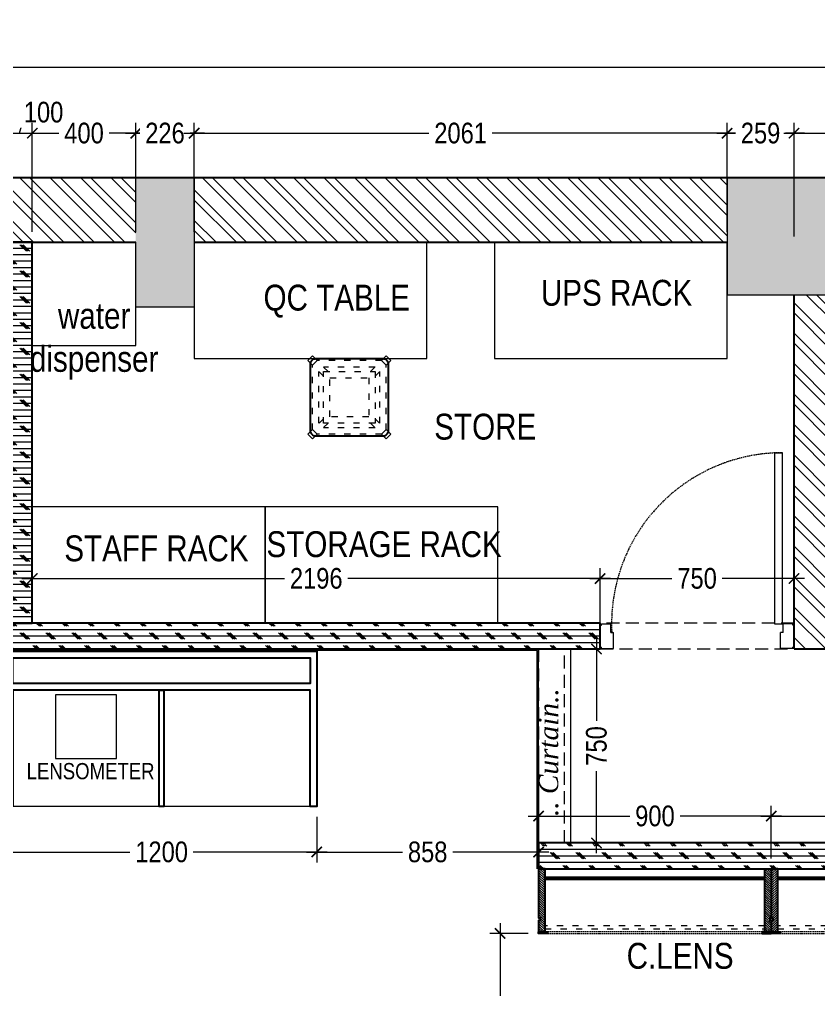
# Model space of a CAD drawing. Extents: x 8916 to 22657, y -1037022 to -1027677.
# Drawn here: x 17147 to 20238, y -1031429 to -1027677 of the extents above; entities that cross this region are included whole.
import ezdxf
from ezdxf.lldxf.tags import DXFTag

# ---------------------------------------------------------------- set-up
doc = ezdxf.new("R2010")
doc.units = 0
doc.header["$LTSCALE"] = 40
doc.header["$MEASUREMENT"] = 0
doc.header["$PDMODE"] = 3
for name, pattern in [('a_p6_plan_L18$0$HIDDEN', [0.375, 0.25, -0.125]), ('ACAD_ISO03W100', [30, 12, -18]), ('HIDDEN2', [0.1875, 0.125, -0.0625])]:
    doc.linetypes.add(name, pattern=pattern)
for name, color, linetype, lineweight in [('Column', 243, 'Continuous', 9), ('Column hatch', 8, 'Continuous', 9), ('curtain', 144, 'Continuous', 9), ('dimensions', 149, 'Continuous', 5), ('door', 36, 'Continuous', 15), ('Floor-Unit', 1, 'Continuous', 13), ('IM-ANNO-HATCH', 8, 'Continuous', 5), ('LENS_CURTAIN', 5, 'a_p6_plan_L18$0$HIDDEN', 9), ('LENS_HATCH_WALL', 251, 'Continuous', 5), ('LENS_PARTITION', 21, 'Continuous', 25), ('LENS_TEXT', 31, 'HIDDEN2', 5), ('LN-DIMENSION', 252, 'Continuous', 5), ('LN-ELEVATION-1', 81, 'Continuous', 25), ('LN-ELEVATION-3', 125, 'a_p6_plan_L18$0$HIDDEN', 18), ('LN-ELEVATION-4', 145, 'Continuous', 13), ('LN-ELEVATION-5', 167, 'Continuous', 5), ('LN-HATCH', 251, 'Continuous', 0), ('LN-TEXT', 255, 'Continuous', 0), ('Mirror', 4, 'Continuous', 15)]:
    doc.layers.add(name, color=color, linetype=linetype, lineweight=lineweight)
doc.layers.add('wall', color=5, linetype='Continuous')
doc.styles.get("Standard").update_dxf_attribs({"font": 'ARIALN.TTF'})
tags = doc.linetypes.add('DASHED2', pattern=[0.375, 0.25, -0.125]).pattern_tags.tags
tags[6:7] = [DXFTag(74, 4), DXFTag(75, 0), DXFTag(340, '0'), DXFTag(46, 1.0), DXFTag(50, 0.0), DXFTag(44, 0.0), DXFTag(45, 0.0)]
tags[4:5] = [DXFTag(74, 4), DXFTag(75, 0), DXFTag(340, '0'), DXFTag(46, 1.0), DXFTag(50, 0.0), DXFTag(44, 0.0), DXFTag(45, 0.0)]
doc.linetypes.add('ZIGZAG', pattern='A,0.0001,-0.2,[131,ltypeshp.shx,S=0.2,R=0,X=-0.2,Y=0],-0.4,[131,ltypeshp.shx,S=0.2,R=180,X=0.2,Y=0],-0.2', length=0.8001)
doc.dimstyles.new('Working', dxfattribs={"dimscale": 0.8, "dimtxt": 100, "dimasz": 50, "dimexe": 50, "dimexo": 50, "dimgap": 0, "dimtad": 0, "dimdec": 0, "dimzin": 0, "dimdsep": 46, "dimtxsty": 'Standard', "dimblk": 'ARCHTICK', "dimcen": 0, "dimdle": 50, "dimclrd": 250, "dimclre": 8, "dimclrt": 7, "dimadec": 0, "dimazin": 0, "dimtfac": 1, "dimtdec": 0, "dimtofl": 0, "dimtmove": 1, "dimatfit": 3, "dimfxl": 3, "dimtolj": 1, "dimlwd": 5, "dimlwe": 0, "dimarcsym": 0})
pattern_1 = [(90, (1028288.73, 9275.388), (-25, 9e-15), []), (225, (1028301.23, 9287.89), (50, -50), [35.355339, -35.355339]), (225, (1028301.23, 9294.14), (50, -50), [35.355339, -35.355339]), (225, (1028301.23, 9300.39), (50, -50), [35.355339, -35.355339])]
pattern_2 = [(45, (4208834.247, 1706614.74), (-4.4901280605, 4.4901280605), [])]
pattern_3 = [(45, (4209134.247, 1706614.74), (-4.4901280605, 4.4901280605), [])]

# ---------------------------------------------------------------- blocks, each defined once
blk = doc.blocks.new('*U25')
at = {"layer": 'door'}
for p, q in [((547491.5, 1778573.8), (547491.5, 1779235.3)), ((547522.8, 1779235.3), (547491.5, 1779235.3)), ((547522.8, 1779235.3), (547522.8, 1778573.8)), ((547447.3, 1778568.6), (547452.5, 1778568.6)), ((547447.3, 1778484.1), (547447.3, 1778568.6)), ((547452.5, 1778573.8), (547488.9, 1778573.8)), ((547452.5, 1778568.6), (547452.5, 1778573.8)), ((547488.9, 1778539.9), (547488.9, 1778573.8)), ((547522.8, 1778573.8), (547491.5, 1778573.8)), ((548192.1, 1778573.8), (548155.6, 1778573.8)), ((548155.6, 1778539.9), (548155.6, 1778573.8)), ((548192.1, 1778568.6), (548192.1, 1778573.8)), ((548197.3, 1778568.6), (548192.1, 1778568.6)), ((548197.3, 1778484.1), (548197.3, 1778568.6)), ((547488.9, 1778539.9), (547499.3, 1778539.9)), ((547499.3, 1778478.9), (547499.3, 1778539.9)), ((548145.2, 1778478.9), (548145.2, 1778539.9)), ((548155.6, 1778539.9), (548145.2, 1778539.9)), ((547447.3, 1778484.1), (547452.5, 1778484.1)), ((547452.5, 1778478.9), (547452.5, 1778484.1)), ((547452.5, 1778478.9), (547499.3, 1778478.9)), ((548192.1, 1778478.9), (548145.2, 1778478.9)), ((548192.1, 1778478.9), (548192.1, 1778484.1)), ((548197.3, 1778484.1), (548192.1, 1778484.1))]:
    blk.add_line(p, q, dxfattribs=at)
at = {"layer": 'door', "color": 7, "linetype": 'HIDDEN2', "extrusion": (0, 0, -1)}
blk.add_ellipse((547491.5, 1778573.8), major_axis=(661.5, 0), ratio=1, start_param=-1.570791, end_param=0.051209, dxfattribs=at)
blk = doc.blocks.new('sfeqwef')
at = {"layer": 'Column hatch'}
h = blk.add_hatch(color=256, dxfattribs=at)
h.dxf.hatch_style = 1
h.paths.add_polyline_path([(-4033, -10609), (-4033, -10590), (-4683, -10590), (-4683, -10609)])
h.paths.add_polyline_path([(-4033, -11090), (-4033, -10609), (-4683, -10609), (-4683, -11090)])
h.paths.add_polyline_path([(0, -11249), (0, -10609), (-453, -10609), (-453, -10868), (-453, -11249)])
h.paths.add_polyline_path([(0, -8548), (0, -8322), (-500, -8322), (-500, -8548)])
h.paths.add_polyline_path([(-4216.5, -8546), (-4216.5, -8322), (-4516.5, -8322), (-4516.5, -8546)])
h.paths.add_polyline_path([(-7593, -11090), (-7593, -10590), (-8233, -10590), (-8233, -11090)])
at = {"layer": 'IM-ANNO-HATCH'}
h = blk.add_hatch(dxfattribs=at)
h.set_pattern_fill('CORK', color=256, scale=200, angle=90)
h.set_pattern_definition(pattern_1)
h.paths.add_polyline_path([(-1723, -7822), (-1823, -7822), (-1823, -10118), (-1723, -10118)])
h = blk.add_hatch(dxfattribs=at)
h.set_pattern_fill('CORK', color=256, scale=200, angle=90)
h.set_pattern_definition(pattern_1)
h.paths.add_polyline_path([(-1723, -7922), (-250, -7922), (-250, -7822), (-1723, -7822)])
h = blk.add_hatch(dxfattribs=at)
h.set_pattern_fill('CORK', color=256, scale=200, angle=90)
h.set_pattern_definition(pattern_1)
h.paths.add_polyline_path([(-2673, -12530), (-2573, -12530), (-2573, -9880), (-2673, -9880)])
at = {"layer": 'LENS_HATCH_WALL', "ltscale": 12}
h = blk.add_hatch(dxfattribs=at)
h.set_pattern_fill('ANSI32', color=256, scale=222, style=0)
h.set_pattern_definition([(45, (-26297894.82, 1620009.82), (-58.86663953, 58.86663953), []), (45, (-26297855.57, 1620009.82), (-58.86663953, 58.86663953), [])])
h.paths.add_polyline_path([(0, -12780), (0, -11249), (-250, -11249), (-250, -12530), (-8233, -12530), (-8233, -12780)])
h.paths.add_polyline_path([(-453, -11018), (-453, -10868), (-1823, -10868), (-1823, -11090), (-1673, -11090), (-1673, -11018)])
h.paths.add_polyline_path([(-1673, -11771), (-1673, -11090), (-1823, -11090), (-1823, -11771)])
h.paths.add_polyline_path([(0, -10609), (0, -8548), (-250, -8548), (-250, -10609)])
h.paths.add_polyline_path([(0, -8322), (0, -469), (-250, -469), (-250, -6707), (-250, -8322)])
h.paths.add_polyline_path([(-471, -250), (-471, 0), (-4033, 0), (-4033, -250)])
h.paths.add_polyline_path([(-4683, -250), (-4683, 0), (-7574, 0), (-7574, -250)])
h.paths.add_polyline_path([(-8083, -2517), (-8083, -469), (-8233, -469), (-8233, -2517)])
at = {"layer": 'Column'}
for p, q in [((-500, -8322), (-500, -8548)), ((0, -8548), (-500, -8548)), ((0, -10609), (-453, -10609)), ((-453, -10609), (-453, -10868)), ((-453, -10868), (-453, -11249))]:
    blk.add_line(p, q, dxfattribs=at)
at = {"layer": 'LENS_CURTAIN', "ltscale": 5}
for points in [[(-1823, -9880), (-2573, -9880), (-2573, -9980), (-1823, -9980)], [(-1823, -10118), (-1823, -10868), (-1723, -10868), (-1723, -10118)]]:
    blk.add_lwpolyline(points, close=True, dxfattribs=at)
at = {"layer": 'LENS_PARTITION'}
for points in [[(-1723, -7822), (-1823, -7822), (-1823, -10118), (-1723, -10118)], [(-1723, -7922), (-250, -7922), (-250, -7822), (-1723, -7822)], [(-2673, -12530), (-2573, -12530), (-2573, -9880), (-2673, -9880)]]:
    blk.add_lwpolyline(points, close=True, dxfattribs=at)
at = {"layer": 'Mirror', "lineweight": 0}
for points in [[(-2673, -9874), (-1829, -9874), (-1829, -7822)], [(-2673, -9880), (-1823, -9880), (-1823, -7822)]]:
    blk.add_lwpolyline(points, dxfattribs=at)
at = {"layer": 'wall', "color": 1}
for p, q in [((0, 0), (0, -12780)), ((-250, -6707), (-250, -8322)), ((-250, -8548), (-250, -10609)), ((-1823, -10868), (-1823, -11771)), ((-1823, -10868), (-453, -10868))]:
    blk.add_line(p, q, dxfattribs=at)
at = {"layer": 'door', "xscale": -0.9999999999999998, "rotation": 270}
blk.add_blockref('*U25', (-1780299.4, -558315.3), dxfattribs=at)
blk = doc.blocks.new('dfbdfhq')
at = {"layer": 'LN-HATCH', "ltscale": 0.5}
h = blk.add_hatch(dxfattribs=at)
h.set_pattern_fill('ANSI31', color=256, scale=50)
h.paths.add_polyline_path([(-911.8, 0), (-911.8, -190), (-905.8, -190), (-905.8, -200), (-911.8, -200), (-911.8, -244), (-886.8, -244), (-886.8, 0)])
h = blk.add_hatch(dxfattribs=at)
h.set_pattern_fill('ANSI31', color=256, scale=2)
h.set_pattern_definition(pattern_2)
h.paths.add_polyline_path([(-11.8, 0), (-11.8, -190), (-17.8, -190), (-17.8, -200), (-11.8, -200), (-11.8, -244), (-36.8, -244), (-36.8, 0)])
h = blk.add_hatch(dxfattribs=at)
h.set_pattern_fill('ANSI31', color=256, scale=2)
h.set_pattern_definition(pattern_3)
h.paths.add_polyline_path([(-36.8, -40), (-886.8, -40), (-886.8, -34), (-36.8, -34)])
h = blk.add_hatch(dxfattribs=at)
h.set_pattern_fill('ANSI31', color=256, scale=2)
h.set_pattern_definition(pattern_3)
h.paths.add_polyline_path([(-876.8, -244), (-876.8, -250), (-911.8, -250), (-911.8, -244)])
h = blk.add_hatch(dxfattribs=at)
h.set_pattern_fill('ANSI31', color=256, scale=2)
h.set_pattern_definition(pattern_2)
h.paths.add_polyline_path([(-46.8, -244), (-46.8, -250), (-11.8, -250), (-11.8, -244)])
at = {"layer": 'LN-ELEVATION-1', "ltscale": 0.5}
for points in [[(-911.8, 0), (-911.8, -190), (-905.8, -190), (-905.8, -200), (-911.8, -200), (-911.8, -244), (-886.8, -244), (-886.8, 0)], [(-11.8, 0), (-11.8, -190), (-17.8, -190), (-17.8, -200), (-11.8, -200), (-11.8, -244), (-36.8, -244), (-36.8, 0)], [(-36.8, -40), (-886.8, -40), (-886.8, -34), (-36.8, -34)], [(-876.8, -244), (-876.8, -250), (-911.8, -250), (-911.8, -244)], [(-46.8, -244), (-46.8, -250), (-11.8, -250), (-11.8, -244)]]:
    blk.add_lwpolyline(points, close=True, dxfattribs=at)
at = {"layer": 'LN-ELEVATION-3', "ltscale": 0.5}
for p, q in [((-886.8, 0), (-36.8, 0)), ((-876.8, -244), (-46.8, -244)), ((-46.8, -250), (-876.8, -250))]:
    blk.add_line(p, q, dxfattribs=at)
at = {"layer": 'LN-ELEVATION-4', "linetype": 'ACAD_ISO03W100', "ltscale": 0.05}
blk.add_lwpolyline([(-886.8, -220), (-36.8, -220), (-36.8, -232), (-886.8, -232)], close=True, dxfattribs=at)
blk = doc.blocks.new('R-Table-1200')
at = {"layer": 'LN-DIMENSION', "ltscale": 0.5}
blk.add_lwpolyline([(-9, -600), (-575, -600), (-575, -150), (-9, -150)], close=True, dxfattribs=at)
at = {"layer": 'LN-ELEVATION-1'}
blk.add_lwpolyline([(-575, -600), (-600, -600), (-600, 0), (600, 0), (600, -600), (575, -600), (575, -150), (-575, -150)], close=True, dxfattribs=at)
at = {"layer": 'LN-ELEVATION-1', "ltscale": 0.5}
for points in [[(-575, -25), (575, -25), (575, -125), (-575, -125)], [(-9, -150), (9, -150), (9, -600), (-9, -600)]]:
    blk.add_lwpolyline(points, close=True, dxfattribs=at)
at = {"layer": 'LN-ELEVATION-5', "ltscale": 0.5}
blk.add_lwpolyline([(575, -600), (-575, -600)], dxfattribs=at)
blk = doc.blocks.new('GFHFD')
at = {"layer": 'LN-HATCH', "ltscale": 0.5}
h = blk.add_hatch(dxfattribs=at)
h.set_pattern_fill('ANSI31', color=256, scale=2)
h.set_pattern_definition([(45, (4097187.331, 1708800.267), (-4.4901280605, 4.4901280605), [])])
h.paths.add_polyline_path([(792.1, 220), (792.1, 30), (786.1, 30), (786.1, 20), (792.1, 20), (792.1, -24), (767.1, -24), (767.1, 220)])
h.paths.add_polyline_path([(-382.9, 180), (767.1, 180), (767.1, 186), (-382.9, 186)])
h.paths.add_polyline_path([(757.1, -24), (757.1, -30), (792.1, -30), (792.1, -24)])
h.paths.add_polyline_path([(-407.9, 220), (-407.9, 30), (-401.9, 30), (-401.9, 20), (-407.9, 20), (-407.9, -24), (-382.9, -24), (-382.9, 220)])
h.paths.add_polyline_path([(-372.9, -24), (-372.9, -30), (-407.9, -30), (-407.9, -24)])
at = {"layer": 'LN-ELEVATION-1', "ltscale": 0.5}
for points in [[(-407.9, 220), (-407.9, 30), (-401.9, 30), (-401.9, 20), (-407.9, 20), (-407.9, -24), (-382.9, -24), (-382.9, 220)], [(792.1, 220), (792.1, 30), (786.1, 30), (786.1, 20), (792.1, 20), (792.1, -24), (767.1, -24), (767.1, 220)], [(-382.9, 180), (767.1, 180), (767.1, 186), (-382.9, 186)], [(-372.9, -24), (-372.9, -30), (-407.9, -30), (-407.9, -24)], [(757.1, -24), (757.1, -30), (792.1, -30), (792.1, -24)]]:
    blk.add_lwpolyline(points, close=True, dxfattribs=at)
at = {"layer": 'LN-ELEVATION-3', "ltscale": 0.5}
for p, q in [((767.1, 220), (-382.9, 220)), ((757.1, -24), (-372.9, -24)), ((-372.9, -30), (757.1, -30))]:
    blk.add_line(p, q, dxfattribs=at)
at = {"layer": 'LN-ELEVATION-4', "linetype": 'ACAD_ISO03W100', "ltscale": 0.05}
blk.add_lwpolyline([(767.1, 0), (-382.9, 0), (-382.9, -12), (767.1, -12)], close=True, dxfattribs=at)
blk = doc.blocks.new('DFGHTHRTWE')
at = {"layer": 'LN-ELEVATION-1', "ltscale": 0.5}
blk.add_lwpolyline([(130, -225), (-130, -225, -0.414214), (-150, -205), (-150, 55, -0.414214), (-130, 75), (130, 75, -0.414214), (150, 55), (150, -205, -0.414214)], format="xyb", close=True, dxfattribs=at)
at = {"layer": 'LN-ELEVATION-3', "linetype": 'ACAD_ISO03W100', "ltscale": 0.05}
for p, q in [((-100, 7.3), (-142.4, 49.7)), ((-142.4, -199.7), (-142.4, 49.7)), ((-82.3, 25), (-124.7, 67.4)), ((124.7, 67.4), (-124.7, 67.4)), ((99.7, 42.4), (-99.7, 42.4)), ((82.3, 25), (124.7, 67.4)), ((100, 7.3), (142.4, 49.7)), ((142.4, -199.7), (142.4, 49.7)), ((-117.4, -174.7), (-117.4, 24.7)), ((117.4, -174.7), (117.4, 24.7)), ((-100, -157.3), (-142.4, -199.7)), ((-82.3, -175), (-124.7, -217.4)), ((82.3, -175), (124.7, -217.4)), ((100, -157.3), (142.4, -199.7)), ((124.7, -217.4), (-124.7, -217.4)), ((99.7, -192.4), (-99.7, -192.4))]:
    blk.add_line(p, q, dxfattribs=at)
for points in [[(-132.2, 74.9), (-124.7, 67.4), (-142.4, 49.7), (-149.9, 57.2)], [(132.2, 74.9), (124.7, 67.4), (142.4, 49.7), (149.9, 57.2)], [(-132.2, -224.9), (-124.7, -217.4), (-142.4, -199.7), (-149.9, -207.2)], [(132.2, -224.9), (124.7, -217.4), (142.4, -199.7), (149.9, -207.2)]]:
    blk.add_lwpolyline(points, dxfattribs=at)
for points in [[(100, -175), (-100, -175), (-100, 25), (100, 25)], [(75, -150), (-75, -150), (-75, 0), (75, 0)]]:
    blk.add_lwpolyline(points, close=True, dxfattribs=at)
at = {"layer": 'LN-ELEVATION-5', "ltscale": 0.5}
for points in [[(-149.9, 57.2), (-160.1, 67.4), (-142.4, 85.1), (-132.2, 74.9)], [(149.9, 57.2), (160.1, 67.4), (142.4, 85.1), (132.2, 74.9)], [(-149.9, -207.2), (-160.1, -217.4), (-142.4, -235.1), (-132.2, -224.9)], [(149.9, -207.2), (160.1, -217.4), (142.4, -235.1), (132.2, -224.9)]]:
    blk.add_lwpolyline(points, dxfattribs=at)
blk = doc.blocks.new('_ArchTick')
at = {"const_width": 0.15}
blk.add_lwpolyline([(-0.5, -0.5), (0.5, 0.5)], dxfattribs=at)
blk = doc.blocks.new('*D39')
at = {"layer": 'Defpoints', "color": 0, "ltscale": 50, "transparency": 16777216}
for p in [(17197.4, -1028117), (17097.4, -1028538.7), (17197.4, -1028538.7)]:
    blk.add_point(p, dxfattribs=at)
at = {"layer": 'dimensions', "color": 250, "linetype": 'DASHED2', "lineweight": 5, "ltscale": 50, "transparency": 16777216}
for p, q in [((17147.4, -1028117), (17171.6, -1028036.1)), ((17057.4, -1028117), (17237.4, -1028117))]:
    blk.add_line(p, q, dxfattribs=at)
at = {"layer": 'dimensions', "color": 8, "linetype": 'DASHED2', "lineweight": 0, "ltscale": 50, "transparency": 16777216}
for p, q in [((17097.4, -1028498.7), (17097.4, -1028077)), ((17197.4, -1028498.7), (17197.4, -1028077))]:
    blk.add_line(p, q, dxfattribs=at)
at = {"layer": 'dimensions', "color": 250, "lineweight": 5, "ltscale": 50, "transparency": 16777216, "xscale": 40, "yscale": 40, "zscale": 40, "rotation": 180}
blk.add_blockref('_ArchTick', (17097.4, -1028117), dxfattribs=at)
at = {"layer": 'dimensions', "color": 7, "ltscale": 50, "transparency": 16777216, "insert": (17240.9, -1028036.1), "char_height": 80, "attachment_point": 5, "bg_fill": 3, "box_fill_scale": 1.25, "bg_fill_color": 9, "bg_fill_true_color": 13158600, "bg_fill_transparency": 0}
blk.add_mtext('\\A1;100', dxfattribs=at)
at = {"layer": 'dimensions', "color": 250, "lineweight": 5, "ltscale": 50, "transparency": 16777216, "xscale": 40, "yscale": 40, "zscale": 40}
blk.add_blockref('_ArchTick', (17197.4, -1028117), dxfattribs=at)
blk = doc.blocks.new('*D40')
at = {"layer": 'Defpoints', "color": 0, "ltscale": 50, "transparency": 16777216}
for p in [(17597.4, -1028117), (17197.4, -1028538.7), (17597.4, -1028538.7)]:
    blk.add_point(p, dxfattribs=at)
at = {"layer": 'dimensions', "color": 8, "linetype": 'DASHED2', "lineweight": 0, "ltscale": 50, "transparency": 16777216}
for p, q in [((17197.4, -1028498.7), (17197.4, -1028077)), ((17597.4, -1028498.7), (17597.4, -1028077))]:
    blk.add_line(p, q, dxfattribs=at)
at = {"layer": 'dimensions', "color": 250, "linetype": 'DASHED2', "lineweight": 5, "ltscale": 50, "transparency": 16777216}
for p, q in [((17157.4, -1028117), (17323.7, -1028117)), ((17637.4, -1028117), (17471.1, -1028117))]:
    blk.add_line(p, q, dxfattribs=at)
at = {"layer": 'dimensions', "color": 250, "lineweight": 5, "ltscale": 50, "transparency": 16777216, "xscale": 40, "yscale": 40, "zscale": 40, "rotation": 180}
blk.add_blockref('_ArchTick', (17197.4, -1028117), dxfattribs=at)
at = {"layer": 'dimensions', "color": 250, "lineweight": 5, "ltscale": 50, "transparency": 16777216, "xscale": 40, "yscale": 40, "zscale": 40}
blk.add_blockref('_ArchTick', (17597.4, -1028117), dxfattribs=at)
at = {"layer": 'dimensions', "color": 7, "ltscale": 50, "transparency": 16777216, "insert": (17397.4, -1028117), "char_height": 80, "attachment_point": 5, "bg_fill": 3, "box_fill_scale": 1.25, "bg_fill_color": 9, "bg_fill_true_color": 13158600, "bg_fill_transparency": 0}
blk.add_mtext('\\A1;400', dxfattribs=at)
blk = doc.blocks.new('*D41')
at = {"layer": 'Defpoints', "color": 0, "ltscale": 50, "transparency": 16777216}
for p in [(17597.4, -1028538.7), (17823.4, -1028538.7)]:
    blk.add_point(p, dxfattribs=at)
at = {"layer": 'dimensions', "color": 8, "linetype": 'DASHED2', "lineweight": 0, "ltscale": 50, "transparency": 16777216}
for p, q in [((17597.4, -1028498.7), (17597.4, -1028077)), ((17823.4, -1028498.7), (17823.4, -1028077))]:
    blk.add_line(p, q, dxfattribs=at)
at = {"layer": 'dimensions', "color": 250, "linetype": 'DASHED2', "lineweight": 5, "ltscale": 50, "transparency": 16777216}
for p, q in [((17557.4, -1028117), (17637.4, -1028117)), ((17863.4, -1028117), (17783.4, -1028117))]:
    blk.add_line(p, q, dxfattribs=at)
at = {"layer": 'dimensions', "color": 250, "lineweight": 5, "ltscale": 50, "transparency": 16777216, "xscale": 40, "yscale": 40, "zscale": 40, "rotation": 180}
blk.add_blockref('_ArchTick', (17597.4, -1028117), dxfattribs=at)
at = {"layer": 'dimensions', "color": 250, "lineweight": 5, "ltscale": 50, "transparency": 16777216, "xscale": 40, "yscale": 40, "zscale": 40}
blk.add_blockref('_ArchTick', (17823.4, -1028117), dxfattribs=at)
at = {"layer": 'dimensions', "color": 7, "ltscale": 50, "transparency": 16777216, "insert": (17710.4, -1028117), "char_height": 80, "attachment_point": 5, "bg_fill": 3, "box_fill_scale": 1.25, "bg_fill_color": 9, "bg_fill_true_color": 13158600, "bg_fill_transparency": 0}
blk.add_mtext('\\A1;226', dxfattribs=at)
at = {"layer": 'Defpoints', "color": 0, "ltscale": 50, "transparency": 16777216}
blk.add_point((17823.4, -1028117), dxfattribs=at)
blk = doc.blocks.new('*D42')
at = {"layer": 'Defpoints', "color": 0, "ltscale": 50, "transparency": 16777216}
for p in [(19884.4, -1028117), (17823.4, -1028538.7), (19884.4, -1028538.7)]:
    blk.add_point(p, dxfattribs=at)
at = {"layer": 'dimensions', "color": 8, "linetype": 'DASHED2', "lineweight": 0, "ltscale": 50, "transparency": 16777216}
for p, q in [((17823.4, -1028498.7), (17823.4, -1028077)), ((19884.4, -1028498.7), (19884.4, -1028077))]:
    blk.add_line(p, q, dxfattribs=at)
at = {"layer": 'dimensions', "color": 250, "linetype": 'DASHED2', "lineweight": 5, "ltscale": 50, "transparency": 16777216}
for p, q in [((17783.4, -1028117), (18761.7, -1028117)), ((19924.4, -1028117), (18946.1, -1028117))]:
    blk.add_line(p, q, dxfattribs=at)
at = {"layer": 'dimensions', "color": 250, "lineweight": 5, "ltscale": 50, "transparency": 16777216, "xscale": 40, "yscale": 40, "zscale": 40, "rotation": 180}
blk.add_blockref('_ArchTick', (17823.4, -1028117), dxfattribs=at)
at = {"layer": 'dimensions', "color": 250, "lineweight": 5, "ltscale": 50, "transparency": 16777216, "xscale": 40, "yscale": 40, "zscale": 40}
blk.add_blockref('_ArchTick', (19884.4, -1028117), dxfattribs=at)
at = {"layer": 'dimensions', "color": 7, "ltscale": 50, "transparency": 16777216, "insert": (18853.9, -1028117), "char_height": 80, "attachment_point": 5, "bg_fill": 3, "box_fill_scale": 1.25, "bg_fill_color": 9, "bg_fill_true_color": 13158600, "bg_fill_transparency": 0}
blk.add_mtext('\\A1;2061', dxfattribs=at)
blk = doc.blocks.new('*D43')
at = {"layer": 'Defpoints', "color": 0, "ltscale": 50, "transparency": 16777216}
for p in [(20143.4, -1028117), (19884.4, -1028538.7), (20143.4, -1028741.7)]:
    blk.add_point(p, dxfattribs=at)
at = {"layer": 'dimensions', "color": 8, "linetype": 'DASHED2', "lineweight": 0, "ltscale": 50, "transparency": 16777216}
for p, q in [((19884.4, -1028498.7), (19884.4, -1028077)), ((20143.4, -1028517), (20143.4, -1028077))]:
    blk.add_line(p, q, dxfattribs=at)
at = {"layer": 'dimensions', "color": 250, "linetype": 'DASHED2', "lineweight": 5, "ltscale": 50, "transparency": 16777216}
for p, q in [((19844.4, -1028117), (19940.8, -1028117)), ((20183.4, -1028117), (20087, -1028117))]:
    blk.add_line(p, q, dxfattribs=at)
at = {"layer": 'dimensions', "color": 250, "lineweight": 5, "ltscale": 50, "transparency": 16777216, "xscale": 40, "yscale": 40, "zscale": 40, "rotation": 180}
blk.add_blockref('_ArchTick', (19884.4, -1028117), dxfattribs=at)
at = {"layer": 'dimensions', "color": 250, "lineweight": 5, "ltscale": 50, "transparency": 16777216, "xscale": 40, "yscale": 40, "zscale": 40}
blk.add_blockref('_ArchTick', (20143.4, -1028117), dxfattribs=at)
at = {"layer": 'dimensions', "color": 7, "ltscale": 50, "transparency": 16777216, "insert": (20013.9, -1028117), "char_height": 80, "attachment_point": 5, "bg_fill": 3, "box_fill_scale": 1.25, "bg_fill_color": 9, "bg_fill_true_color": 13158600, "bg_fill_transparency": 0}
blk.add_mtext('\\A1;259', dxfattribs=at)
blk = doc.blocks.new('*D44')
at = {"layer": 'Defpoints', "color": 0, "ltscale": 50, "transparency": 16777216}
for p in [(21805.4, -1028117), (21805.4, -1028538.7), (20143.4, -1028741.7)]:
    blk.add_point(p, dxfattribs=at)
at = {"layer": 'dimensions', "color": 8, "linetype": 'DASHED2', "lineweight": 0, "ltscale": 50, "transparency": 16777216}
for p, q in [((20143.4, -1028517), (20143.4, -1028077)), ((21805.4, -1028498.7), (21805.4, -1028077))]:
    blk.add_line(p, q, dxfattribs=at)
at = {"layer": 'dimensions', "color": 250, "linetype": 'DASHED2', "lineweight": 5, "ltscale": 50, "transparency": 16777216}
for p, q in [((20103.4, -1028117), (20879.8, -1028117)), ((21845.4, -1028117), (21069, -1028117))]:
    blk.add_line(p, q, dxfattribs=at)
at = {"layer": 'dimensions', "color": 250, "lineweight": 5, "ltscale": 50, "transparency": 16777216, "xscale": 40, "yscale": 40, "zscale": 40, "rotation": 180}
blk.add_blockref('_ArchTick', (20143.4, -1028117), dxfattribs=at)
at = {"layer": 'dimensions', "color": 250, "lineweight": 5, "ltscale": 50, "transparency": 16777216, "xscale": 40, "yscale": 40, "zscale": 40}
blk.add_blockref('_ArchTick', (21805.4, -1028117), dxfattribs=at)
at = {"layer": 'dimensions', "color": 7, "ltscale": 50, "transparency": 16777216, "insert": (20974.4, -1028117), "char_height": 80, "attachment_point": 5, "bg_fill": 3, "box_fill_scale": 1.25, "bg_fill_color": 9, "bg_fill_true_color": 13158600, "bg_fill_transparency": 0}
blk.add_mtext('\\A1;1662', dxfattribs=at)
blk = doc.blocks.new('*D70')
at = {"layer": 'Defpoints', "color": 0, "ltscale": 50, "transparency": 16777216}
for p in [(20055.4, -1030757.8), (20055.4, -1030961.7), (21255.4, -1030961.7)]:
    blk.add_point(p, dxfattribs=at)
at = {"layer": 'dimensions', "color": 8, "linetype": 'DASHED2', "lineweight": 0, "ltscale": 50, "transparency": 16777216}
for p, q in [((20055.4, -1030921.7), (20055.4, -1030717.8)), ((21255.4, -1030921.7), (21255.4, -1030717.8))]:
    blk.add_line(p, q, dxfattribs=at)
at = {"layer": 'dimensions', "color": 250, "linetype": 'DASHED2', "lineweight": 5, "ltscale": 50, "transparency": 16777216}
for p, q in [((20015.4, -1030757.8), (20560.6, -1030757.8)), ((21295.4, -1030757.8), (20750.1, -1030757.8))]:
    blk.add_line(p, q, dxfattribs=at)
at = {"layer": 'dimensions', "color": 250, "lineweight": 5, "ltscale": 50, "transparency": 16777216, "xscale": 40, "yscale": 40, "zscale": 40, "rotation": 180}
blk.add_blockref('_ArchTick', (20055.4, -1030757.8), dxfattribs=at)
at = {"layer": 'dimensions', "color": 250, "lineweight": 5, "ltscale": 50, "transparency": 16777216, "xscale": 40, "yscale": 40, "zscale": 40}
blk.add_blockref('_ArchTick', (21255.4, -1030757.8), dxfattribs=at)
at = {"layer": 'dimensions', "color": 7, "ltscale": 50, "transparency": 16777216, "insert": (20655.4, -1030757.8), "char_height": 80, "attachment_point": 5, "bg_fill": 3, "box_fill_scale": 1.25, "bg_fill_color": 9, "bg_fill_true_color": 13158600, "bg_fill_transparency": 0}
blk.add_mtext('\\A1;1200', dxfattribs=at)
blk = doc.blocks.new('*D71')
at = {"layer": 'Defpoints', "color": 0, "ltscale": 50, "transparency": 16777216}
for p in [(19155.4, -1030757.8), (20055.4, -1030961.7), (19155.4, -1030989.3)]:
    blk.add_point(p, dxfattribs=at)
at = {"layer": 'dimensions', "color": 8, "linetype": 'DASHED2', "lineweight": 0, "ltscale": 50, "transparency": 16777216}
for p, q in [((19155.4, -1030949.3), (19155.4, -1030717.8)), ((20055.4, -1030921.7), (20055.4, -1030717.8))]:
    blk.add_line(p, q, dxfattribs=at)
at = {"layer": 'dimensions', "color": 250, "linetype": 'DASHED2', "lineweight": 5, "ltscale": 50, "transparency": 16777216}
for p, q in [((19115.4, -1030757.8), (19533, -1030757.8)), ((20095.4, -1030757.8), (19677.7, -1030757.8))]:
    blk.add_line(p, q, dxfattribs=at)
at = {"layer": 'dimensions', "color": 250, "lineweight": 5, "ltscale": 50, "transparency": 16777216, "xscale": 40, "yscale": 40, "zscale": 40, "rotation": 180}
blk.add_blockref('_ArchTick', (19155.4, -1030757.8), dxfattribs=at)
at = {"layer": 'dimensions', "color": 250, "lineweight": 5, "ltscale": 50, "transparency": 16777216, "xscale": 40, "yscale": 40, "zscale": 40}
blk.add_blockref('_ArchTick', (20055.4, -1030757.8), dxfattribs=at)
at = {"layer": 'dimensions', "color": 7, "ltscale": 50, "transparency": 16777216, "insert": (19605.4, -1030757.8), "char_height": 80, "attachment_point": 5, "bg_fill": 3, "box_fill_scale": 1.25, "bg_fill_color": 9, "bg_fill_true_color": 13158600, "bg_fill_transparency": 0}
blk.add_mtext('\\A1;900', dxfattribs=at)
blk = doc.blocks.new('*D72')
at = {"layer": 'Defpoints', "color": 0, "ltscale": 50, "transparency": 16777216}
for p in [(19205.4, -1030111.7), (19379.2, -1030111.7), (19205.4, -1030861.7)]:
    blk.add_point(p, dxfattribs=at)
at = {"layer": 'dimensions', "color": 250, "linetype": 'DASHED2', "lineweight": 5, "ltscale": 50, "transparency": 16777216}
for p, q in [((19379.2, -1030071.7), (19379.2, -1030414.6)), ((19379.2, -1030901.7), (19379.2, -1030558.8))]:
    blk.add_line(p, q, dxfattribs=at)
at = {"layer": 'dimensions', "color": 8, "linetype": 'DASHED2', "lineweight": 0, "ltscale": 50, "transparency": 16777216}
for p, q in [((19245.4, -1030111.7), (19419.2, -1030111.7)), ((19245.4, -1030861.7), (19419.2, -1030861.7))]:
    blk.add_line(p, q, dxfattribs=at)
at = {"layer": 'dimensions', "color": 250, "lineweight": 5, "ltscale": 50, "transparency": 16777216, "xscale": 40, "yscale": 40, "zscale": 40}
for p, rotation in [((19379.2, -1030111.7), 90), ((19379.2, -1030861.7), 270)]:
    blk.add_blockref('_ArchTick', p, dxfattribs=dict(at, rotation=rotation))
at = {"layer": 'dimensions', "color": 7, "ltscale": 50, "transparency": 16777216, "insert": (19379.2, -1030486.7), "char_height": 80, "attachment_point": 5, "rotation": 90, "bg_fill": 3, "box_fill_scale": 1.25, "bg_fill_color": 9, "bg_fill_true_color": 13158600, "bg_fill_transparency": 0}
blk.add_mtext('\\A1;750', dxfattribs=at)
blk = doc.blocks.new('*D73')
at = {"layer": 'Defpoints', "color": 0, "ltscale": 50, "transparency": 16777216}
for p in [(19393.4, -1029839), (19393.4, -1030061.7), (20143.4, -1030061.7)]:
    blk.add_point(p, dxfattribs=at)
at = {"layer": 'dimensions', "color": 8, "linetype": 'DASHED2', "lineweight": 0, "ltscale": 50, "transparency": 16777216}
for p, q in [((19393.4, -1030021.7), (19393.4, -1029799)), ((20143.4, -1030021.7), (20143.4, -1029799))]:
    blk.add_line(p, q, dxfattribs=at)
at = {"layer": 'dimensions', "color": 250, "linetype": 'DASHED2', "lineweight": 5, "ltscale": 50, "transparency": 16777216}
for p, q in [((19353.4, -1029839), (19696.3, -1029839)), ((20183.4, -1029839), (19840.5, -1029839))]:
    blk.add_line(p, q, dxfattribs=at)
at = {"layer": 'dimensions', "color": 250, "lineweight": 5, "ltscale": 50, "transparency": 16777216, "xscale": 40, "yscale": 40, "zscale": 40, "rotation": 180}
blk.add_blockref('_ArchTick', (19393.4, -1029839), dxfattribs=at)
at = {"layer": 'dimensions', "color": 250, "lineweight": 5, "ltscale": 50, "transparency": 16777216, "xscale": 40, "yscale": 40, "zscale": 40}
blk.add_blockref('_ArchTick', (20143.4, -1029839), dxfattribs=at)
at = {"layer": 'dimensions', "color": 7, "ltscale": 50, "transparency": 16777216, "insert": (19768.4, -1029839), "char_height": 80, "attachment_point": 5, "bg_fill": 3, "box_fill_scale": 1.25, "bg_fill_color": 9, "bg_fill_true_color": 13158600, "bg_fill_transparency": 0}
blk.add_mtext('\\A1;750', dxfattribs=at)
blk = doc.blocks.new('*D74')
at = {"layer": 'Defpoints', "color": 0, "ltscale": 50, "transparency": 16777216}
for p in [(17197.4, -1029839), (17197.4, -1030011.7), (19393.4, -1030061.7)]:
    blk.add_point(p, dxfattribs=at)
at = {"layer": 'dimensions', "color": 8, "linetype": 'DASHED2', "lineweight": 0, "ltscale": 50, "transparency": 16777216}
for p, q in [((17197.4, -1029971.7), (17197.4, -1029799)), ((19393.4, -1030021.7), (19393.4, -1029799))]:
    blk.add_line(p, q, dxfattribs=at)
at = {"layer": 'dimensions', "color": 250, "linetype": 'DASHED2', "lineweight": 5, "ltscale": 50, "transparency": 16777216}
for p, q in [((17157.4, -1029839), (18196.9, -1029839)), ((19433.4, -1029839), (18393.9, -1029839))]:
    blk.add_line(p, q, dxfattribs=at)
at = {"layer": 'dimensions', "color": 250, "lineweight": 5, "ltscale": 50, "transparency": 16777216, "xscale": 40, "yscale": 40, "zscale": 40, "rotation": 180}
blk.add_blockref('_ArchTick', (17197.4, -1029839), dxfattribs=at)
at = {"layer": 'dimensions', "color": 250, "lineweight": 5, "ltscale": 50, "transparency": 16777216, "xscale": 40, "yscale": 40, "zscale": 40}
blk.add_blockref('_ArchTick', (19393.4, -1029839), dxfattribs=at)
at = {"layer": 'dimensions', "color": 7, "ltscale": 50, "transparency": 16777216, "insert": (18295.4, -1029839), "char_height": 80, "attachment_point": 5, "bg_fill": 3, "box_fill_scale": 1.25, "bg_fill_color": 9, "bg_fill_true_color": 13158600, "bg_fill_transparency": 0}
blk.add_mtext('\\A1;2196', dxfattribs=at)
blk = doc.blocks.new('*D103')
at = {"layer": 'Defpoints', "color": 0, "ltscale": 50, "transparency": 16777216}
for p in [(19006.5, -1031211.7), (19155.4, -1031211.7), (18705.1, -1032014.2)]:
    blk.add_point(p, dxfattribs=at)
at = {"layer": 'dimensions', "color": 250, "linetype": 'DASHED2', "lineweight": 5, "ltscale": 50, "transparency": 16777216}
for p, q in [((19006.5, -1031171.7), (19006.5, -1031540.5)), ((19006.5, -1032054.2), (19006.5, -1031685.4))]:
    blk.add_line(p, q, dxfattribs=at)
at = {"layer": 'dimensions', "color": 8, "linetype": 'DASHED2', "lineweight": 0, "ltscale": 50, "transparency": 16777216}
for p, q in [((19115.4, -1031211.7), (18966.5, -1031211.7)), ((18745.1, -1032014.2), (19046.5, -1032014.2))]:
    blk.add_line(p, q, dxfattribs=at)
at = {"layer": 'dimensions', "color": 250, "lineweight": 5, "ltscale": 50, "transparency": 16777216, "xscale": 40, "yscale": 40, "zscale": 40}
for p, rotation in [((19006.5, -1031211.7), 90), ((19006.5, -1032014.2), 270)]:
    blk.add_blockref('_ArchTick', p, dxfattribs=dict(at, rotation=rotation))
at = {"layer": 'dimensions', "color": 7, "ltscale": 50, "transparency": 16777216, "insert": (19006.5, -1031613), "char_height": 80, "attachment_point": 5, "rotation": 90, "bg_fill": 3, "box_fill_scale": 1.25, "bg_fill_color": 9, "bg_fill_true_color": 13158600, "bg_fill_transparency": 0}
blk.add_mtext('\\A1;803', dxfattribs=at)
blk = doc.blocks.new('*D115')
at = {"layer": 'Defpoints', "color": 0, "ltscale": 50, "transparency": 16777216}
for p in [(17097.4, -1030716.6), (18297.4, -1030720.6), (18297.4, -1030896.8)]:
    blk.add_point(p, dxfattribs=at)
at = {"layer": 'dimensions', "color": 8, "linetype": 'DASHED2', "lineweight": 0, "ltscale": 50, "transparency": 16777216}
for p, q in [((17097.4, -1030756.6), (17097.4, -1030936.8)), ((18297.4, -1030760.6), (18297.4, -1030936.8))]:
    blk.add_line(p, q, dxfattribs=at)
at = {"layer": 'dimensions', "color": 250, "linetype": 'DASHED2', "lineweight": 5, "ltscale": 50, "transparency": 16777216}
for p, q in [((17057.4, -1030896.8), (17602.6, -1030896.8)), ((18337.4, -1030896.8), (17792.1, -1030896.8))]:
    blk.add_line(p, q, dxfattribs=at)
at = {"layer": 'dimensions', "color": 250, "lineweight": 5, "ltscale": 50, "transparency": 16777216, "xscale": 40, "yscale": 40, "zscale": 40, "rotation": 180}
blk.add_blockref('_ArchTick', (17097.4, -1030896.8), dxfattribs=at)
at = {"layer": 'dimensions', "color": 250, "lineweight": 5, "ltscale": 50, "transparency": 16777216, "xscale": 40, "yscale": 40, "zscale": 40}
blk.add_blockref('_ArchTick', (18297.4, -1030896.8), dxfattribs=at)
at = {"layer": 'dimensions', "color": 7, "ltscale": 50, "transparency": 16777216, "insert": (17697.4, -1030896.8), "char_height": 80, "attachment_point": 5, "bg_fill": 3, "box_fill_scale": 1.25, "bg_fill_color": 9, "bg_fill_true_color": 13158600, "bg_fill_transparency": 0}
blk.add_mtext('\\A1;1200', dxfattribs=at)
blk = doc.blocks.new('*D116')
at = {"layer": 'Defpoints', "color": 0, "ltscale": 50, "transparency": 16777216}
for p in [(19155.4, -1030111.7), (18297.4, -1030720.6), (19155.4, -1030896.8)]:
    blk.add_point(p, dxfattribs=at)
at = {"layer": 'dimensions', "color": 8, "linetype": 'DASHED2', "lineweight": 0, "ltscale": 50, "transparency": 16777216}
for p, q in [((19155.4, -1030496.8), (19155.4, -1030936.8)), ((18297.4, -1030760.6), (18297.4, -1030936.8))]:
    blk.add_line(p, q, dxfattribs=at)
at = {"layer": 'dimensions', "color": 250, "linetype": 'DASHED2', "lineweight": 5, "ltscale": 50, "transparency": 16777216}
for p, q in [((18257.4, -1030896.8), (18653.8, -1030896.8)), ((19195.4, -1030896.8), (18798.9, -1030896.8))]:
    blk.add_line(p, q, dxfattribs=at)
at = {"layer": 'dimensions', "color": 250, "lineweight": 5, "ltscale": 50, "transparency": 16777216, "xscale": 40, "yscale": 40, "zscale": 40, "rotation": 180}
blk.add_blockref('_ArchTick', (18297.4, -1030896.8), dxfattribs=at)
at = {"layer": 'dimensions', "color": 250, "lineweight": 5, "ltscale": 50, "transparency": 16777216, "xscale": 40, "yscale": 40, "zscale": 40}
blk.add_blockref('_ArchTick', (19155.4, -1030896.8), dxfattribs=at)
at = {"layer": 'dimensions', "color": 7, "ltscale": 50, "transparency": 16777216, "insert": (18726.4, -1030896.8), "char_height": 80, "attachment_point": 5, "bg_fill": 3, "box_fill_scale": 1.25, "bg_fill_color": 9, "bg_fill_true_color": 13158600, "bg_fill_transparency": 0}
blk.add_mtext('\\A1;858', dxfattribs=at)
blk = doc.blocks.new('*D122')
at = {"layer": 'Defpoints', "color": 0, "ltscale": 50, "transparency": 16777216}
for p in [(9525.4, -1027863.1), (21805.4, -1028538.7), (9525.4, -1028759.7)]:
    blk.add_point(p, dxfattribs=at)
at = {"layer": 'dimensions', "color": 8, "linetype": 'DASHED2', "lineweight": 0, "ltscale": 50, "transparency": 16777216}
for p, q in [((9525.4, -1028263.1), (9525.4, -1027823.1)), ((21805.4, -1028263.1), (21805.4, -1027823.1))]:
    blk.add_line(p, q, dxfattribs=at)
at = {"layer": 'dimensions', "color": 250, "linetype": 'DASHED2', "lineweight": 5, "ltscale": 50, "transparency": 16777216}
for p, q in [((9485.4, -1027863.1), (15314.3, -1027863.1)), ((21845.4, -1027863.1), (16016.5, -1027863.1))]:
    blk.add_line(p, q, dxfattribs=at)
at = {"layer": 'dimensions', "color": 250, "lineweight": 5, "ltscale": 50, "transparency": 16777216, "xscale": 40, "yscale": 40, "zscale": 40, "rotation": 180}
blk.add_blockref('_ArchTick', (9525.4, -1027863.1), dxfattribs=at)
at = {"layer": 'dimensions', "color": 250, "lineweight": 5, "ltscale": 50, "transparency": 16777216, "xscale": 40, "yscale": 40, "zscale": 40}
blk.add_blockref('_ArchTick', (21805.4, -1027863.1), dxfattribs=at)
at = {"layer": 'dimensions', "color": 7, "ltscale": 50, "transparency": 16777216, "insert": (15665.4, -1027863.1), "char_height": 80, "attachment_point": 5, "bg_fill": 3, "box_fill_scale": 1.25, "bg_fill_color": 9, "bg_fill_true_color": 13158600, "bg_fill_transparency": 0}
blk.add_mtext('\\A1;12280 [40\'-3 1/2"]', dxfattribs=at)

msp = doc.modelspace()

# ---------------------------------------------------------------- linework, layer by layer
at = {"layer": 'curtain', "linetype": 'ZIGZAG', "ltscale": 3}
msp.add_lwpolyline([(19280.4, -1030861.7), (19280.4, -1030111.7)], dxfattribs=at)
at = {"layer": 'Floor-Unit'}
for points in [[(17597.4, -1028938.7), (17597.4, -1028538.7), (17197.4, -1028538.7), (17197.4, -1028938.7)], [(18723.4, -1028538.7), (17823.4, -1028538.7), (17823.4, -1028988.7), (18723.4, -1028988.7)], [(19884.4, -1028538.7), (18984.4, -1028538.7), (18984.4, -1028988.7), (19884.4, -1028988.7)], [(17197.4, -1030011.7), (18097.4, -1030011.7), (18097.4, -1029561.7), (17197.4, -1029561.7)], [(18097.4, -1030011.7), (18997.4, -1030011.7), (18997.4, -1029561.7), (18097.4, -1029561.7)]]:
    msp.add_lwpolyline(points, close=True, dxfattribs=at)
at = {"layer": 'Floor-Unit', "elevation": 0}
msp.add_lwpolyline([(17287.3, -1030535.4), (17522.3, -1030535.4), (17522.3, -1030289.4), (17287.3, -1030289.4)], close=True, dxfattribs=at)

# ---------------------------------------------------------------- block references
at = {"rotation": 90}
msp.add_blockref('sfeqwef', (9275.4, -1028288.7), dxfattribs=at)
at = {"layer": 'Floor-Unit'}
for name, p in [('DFGHTHRTWE', (18423.4, -1029063.7)), ('R-Table-1200', (17697.4, -1030120.6)), ('GFHFD', (20463.3, -1031181.7))]:
    msp.add_blockref(name, p, dxfattribs=at)
at = {"layer": 'Floor-Unit', "xscale": -1}
msp.add_blockref('dfbdfhq', (19143.6, -1030961.7), dxfattribs=at)

# ---------------------------------------------------------------- texts
at = {"layer": 'LENS_TEXT', "linetype": 'Continuous', "ltscale": 3, "char_height": 100, "attachment_point": 5}
for s, width, insert in [('\\pxqc;QC TABLE', 783.964, (18374.8, -1028766.7)), ('\\pxqc;UPS RACK', 1099.487, (19457.2, -1028734.9)), ('\\pxqc;water dispenser ', 352.216, (17436.5, -1028921.6)), ('\\pxqc;STORE', 551.363, (18949.1, -1029252.6)), ('\\pxqc;STAFF RACK', 1099.487, (17677.4, -1029723.2)), ('\\pxqc;STORAGE RACK', 1099.487, (18558, -1029707))]:
    msp.add_mtext_dynamic_manual_height_columns(s, width=width, gutter_width=1, heights=[0], dxfattribs=dict(at, insert=insert))
at = {"layer": 'LENS_TEXT', "insert": (17176.7, -1030616.3), "char_height": 62.71, "attachment_point": 7}
msp.add_mtext_dynamic_manual_height_columns('\\pxqc;LENSOMETER', width=492, gutter_width=0.697, heights=[0], dxfattribs=at)
at = {"layer": 'LENS_TEXT', "linetype": 'Continuous', "ltscale": 3, "insert": (19631.9, -1031298.9), "char_height": 100, "width": 271.785, "attachment_point": 5}
msp.add_mtext('\\pxql;C.LENS', dxfattribs=at)
at = {"layer": 'LN-TEXT', "insert": (19156.2, -1030200.1, 0.2), "char_height": 75, "width": 621.543, "attachment_point": 3, "rotation": 90}
msp.add_mtext('\\pxqc,t8;{\\fRomantic|b0|i1|c2|p2;.. Curtain..}', dxfattribs=at)

# ---------------------------------------------------------------- next in the draw order: dimensions: what is measured, and where the dimension line sits
at = {"layer": 'dimensions', "ltscale": 50}
for base, p1, p2, picture, middle in [((17197.4, -1028117), (17097.4, -1028538.7), (17197.4, -1028538.7), '*D39', (17171.6, -1028036.1)), ((20055.4, -1030757.8), (21255.4, -1030961.7), (20055.4, -1030961.7), '*D70', (20655.4, -1030757.8)), ((18297.4, -1030896.8), (17097.4, -1030716.6), (18297.4, -1030720.6), '*D115', (17697.4, -1030896.8))]:
    dim = msp.add_linear_dim(base=base, p1=p1, p2=p2, dimstyle='Working', override={"dimfxl": 500, "dimfxlon": 1, "dimtfill": 1, "dimarcsym": 1}, dxfattribs=at)
    dim.commit()
    dim.dimension.update_dxf_attribs({"geometry": picture, "text_midpoint": middle})
dim = msp.add_linear_dim(base=(19006.4802078, -1031211.7289568), p1=(18705.0681074, -1032014.2289568), p2=(19155.3878577, -1031211.7289568), angle=90, dimstyle='Working', override={"dimfxl": 500, "dimfxlon": 1, "dimtfill": 1, "dimarcsym": 1}, dxfattribs=at)
dim.commit()
dim.dimension.update_dxf_attribs({"geometry": '*D103', "text_midpoint": (19006.4802078, -1031612.9789568)})

# ---------------------------------------------------------------- next in the draw order: dimensions: what is measured, and where the dimension line sits
for base, p1, p2, picture, middle in [((17597.4, -1028117), (17197.4, -1028538.7), (17597.4, -1028538.7), '*D40', (17397.4, -1028117)), ((19155.4, -1030757.8), (20055.4, -1030961.7), (19155.4, -1030989.3), '*D71', (19605.4, -1030757.8))]:
    dim = msp.add_linear_dim(base=base, p1=p1, p2=p2, dimstyle='Working', override={"dimfxl": 500, "dimfxlon": 1, "dimtfill": 1, "dimarcsym": 1}, dxfattribs=at)
    dim.commit()
    dim.dimension.update_dxf_attribs({"geometry": picture, "text_midpoint": middle})

# ---------------------------------------------------------------- next in the draw order: dimensions: what is measured, and where the dimension line sits
dim = msp.add_linear_dim(base=(17823.4, -1028117), p1=(17597.4, -1028538.7), p2=(17823.4, -1028538.7), dimstyle='Working', override={"dimfxl": 500, "dimfxlon": 1, "dimtfill": 1, "dimarcsym": 1}, dxfattribs=at)
dim.commit()
dim.dimension.update_dxf_attribs({"geometry": '*D41', "text_midpoint": (17710.4, -1028117)})
dim = msp.add_linear_dim(base=(19379.2, -1030111.7), p1=(19205.4, -1030861.7), p2=(19205.4, -1030111.7), angle=90, dimstyle='Working', override={"dimfxl": 500, "dimfxlon": 1, "dimtfill": 1, "dimarcsym": 1}, dxfattribs=at)
dim.commit()
dim.dimension.update_dxf_attribs({"geometry": '*D72', "text_midpoint": (19379.2, -1030486.7)})

# ---------------------------------------------------------------- next in the draw order: dimensions: what is measured, and where the dimension line sits
for base, p1, p2, picture, middle in [((19884.4, -1028117), (17823.4, -1028538.7), (19884.4, -1028538.7), '*D42', (18853.9, -1028117)), ((19393.4, -1029839), (20143.4, -1030061.7), (19393.4, -1030061.7), '*D73', (19768.4, -1029839)), ((19155.4, -1030896.8), (18297.4, -1030720.6), (19155.4, -1030111.7), '*D116', (18726.4, -1030896.8))]:
    dim = msp.add_linear_dim(base=base, p1=p1, p2=p2, dimstyle='Working', override={"dimfxl": 500, "dimfxlon": 1, "dimtfill": 1, "dimarcsym": 1}, dxfattribs=at)
    dim.commit()
    dim.dimension.update_dxf_attribs({"geometry": picture, "text_midpoint": middle})

# ---------------------------------------------------------------- next in the draw order: dimensions: what is measured, and where the dimension line sits
for base, p1, p2, picture, middle in [((20143.4, -1028117), (19884.4, -1028538.7), (20143.4, -1028741.7), '*D43', (20013.9, -1028117)), ((17197.4, -1029839), (19393.4, -1030061.7), (17197.4, -1030011.7), '*D74', (18295.4, -1029839))]:
    dim = msp.add_linear_dim(base=base, p1=p1, p2=p2, dimstyle='Working', override={"dimfxl": 500, "dimfxlon": 1, "dimtfill": 1, "dimarcsym": 1}, dxfattribs=at)
    dim.commit()
    dim.dimension.update_dxf_attribs({"geometry": picture, "text_midpoint": middle})

# ---------------------------------------------------------------- next in the draw order: dimensions: what is measured, and where the dimension line sits
dim = msp.add_linear_dim(base=(21805.4, -1028117), p1=(20143.4, -1028741.7), p2=(21805.4, -1028538.7), dimstyle='Working', override={"dimfxl": 500, "dimfxlon": 1, "dimtfill": 1, "dimarcsym": 1}, dxfattribs=at)
dim.commit()
dim.dimension.update_dxf_attribs({"geometry": '*D44', "text_midpoint": (20974.4, -1028117)})

# ---------------------------------------------------------------- next in the draw order: dimensions: what is measured, and where the dimension line sits
dim = msp.add_linear_dim(base=(9525.4, -1027863.1), p1=(21805.4, -1028538.7), p2=(9525.4, -1028759.7), dimstyle='Working', override={"dimfxl": 500, "dimfxlon": 1, "dimtfill": 1, "dimarcsym": 1}, dxfattribs=at)
dim.commit()
dim.dimension.update_dxf_attribs({"geometry": '*D122', "text_midpoint": (15665.4, -1027863.1)})

doc.saveas('drawing.dxf')
